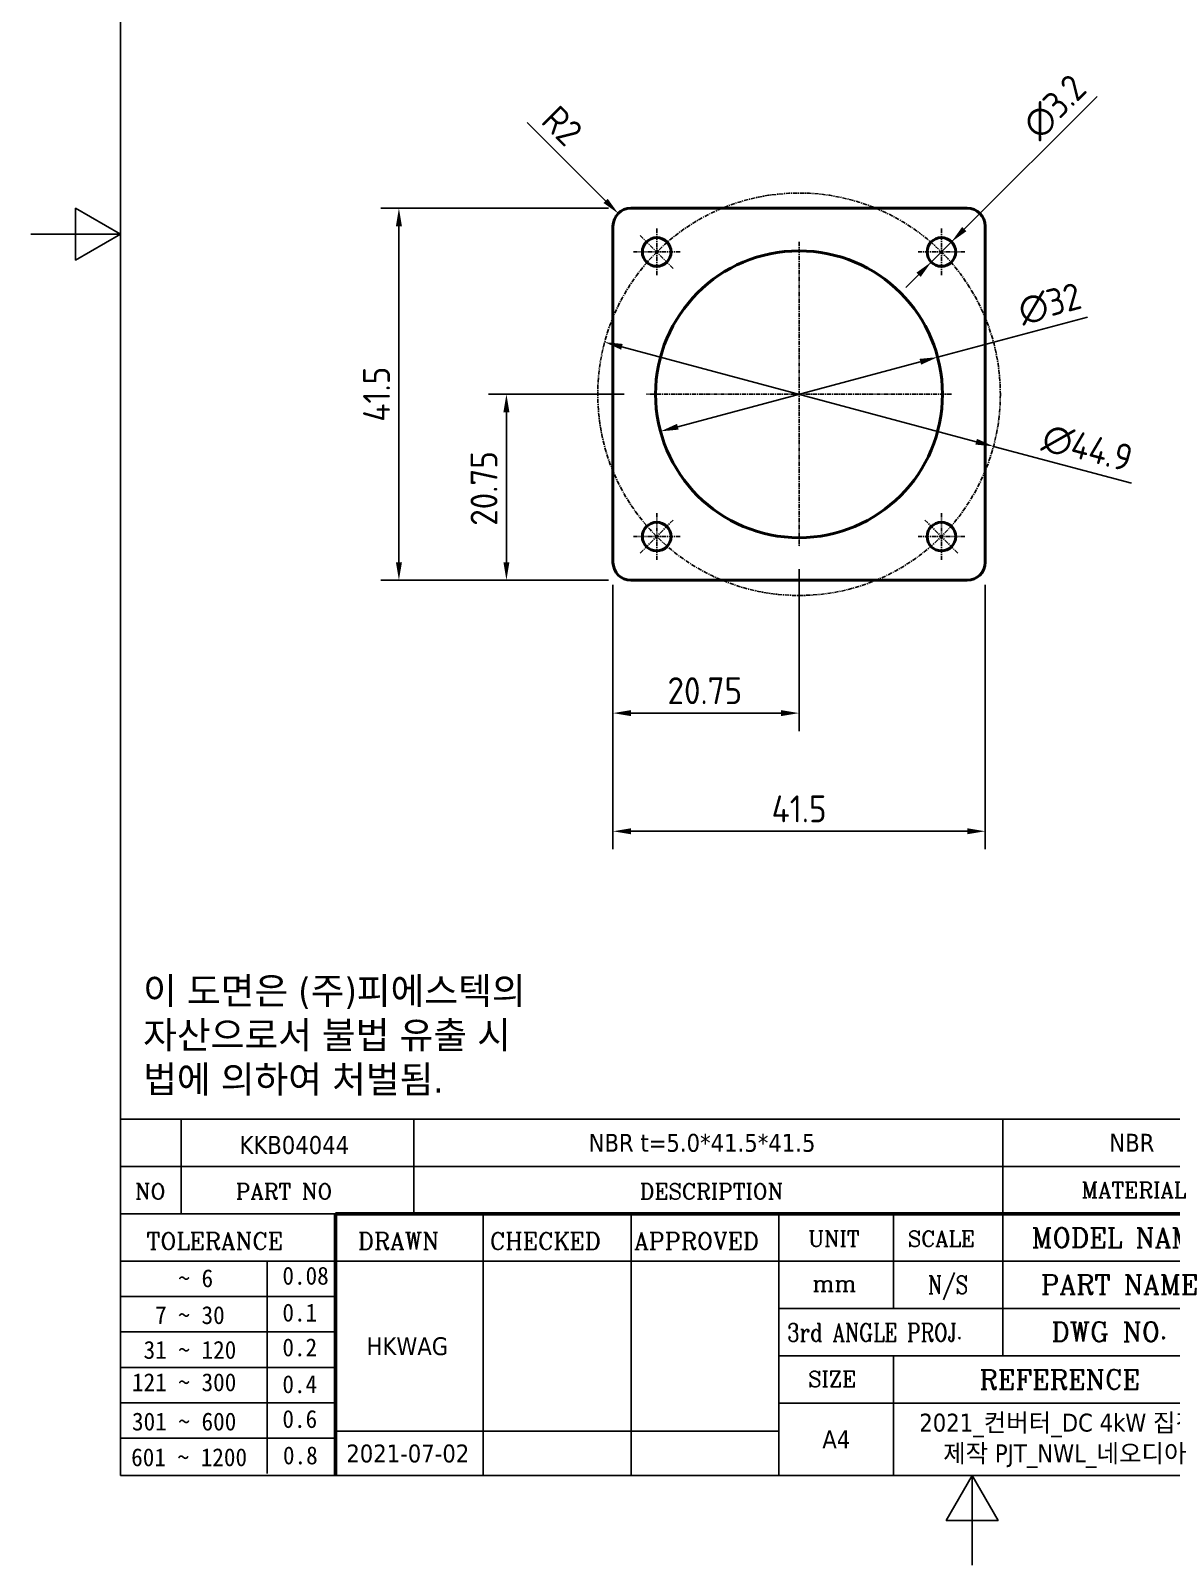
# Model space of a CAD drawing. Header units: millimetres. Extents: x 0 to 210, y 0 to 297.
# Drawn here: x 0 to 127.2, y 0 to 171.2 of the extents above; entities that cross this region are included whole.
import ezdxf
from ezdxf.enums import TextEntityAlignment as Align

# ---------------------------------------------------------------- set-up
doc = ezdxf.new("R2010")
doc.units = ezdxf.units.MM
doc.linetypes.add('CHAIN', pattern=[0.7087, 0.4724, -0.0591, 0.1181, -0.0591])
doc.layers.get('0').update_dxf_attribs({"color": 3, "lineweight": 25, "true_color": 0x00ff00})
for name, color, linetype, lineweight, true_color in [('가시적인 것(ISO)', 3, 'Continuous', 40, 0x00ff00), ('기호(ISO)', 5, 'Continuous', 25, 0x0000ff), ('제목(ISO)', 5, 'Continuous', 50, 0x0000ff), ('중심 표식(ISO)', 1, 'Continuous', 25, 0xff0000), ('중심선(ISO)', 1, 'Continuous', 25, 0xff0000), ('치수(ISO)', 2, 'Continuous', 25, 0xffff00)]:
    doc.layers.add(name, color=color, linetype=linetype, lineweight=lineweight, true_color=true_color)
doc.layers.add('경계(ISO)', color=7, linetype='Continuous', lineweight=25)
doc.styles.add('HAN_291', font='')
doc.styles.add('RC_284', font='ROMANC.shx')
doc.styles.add('RC_287', font='ROMANC.shx')
doc.styles.add('RC_292', font='ROMANC.shx')
doc.styles.add('문자 텍스트_PSTEK_POSCO', font='isocp.shx')
doc.styles.add('치수 텍스트_PSTEK_POSCO', font='isocp.shx')
doc.styles.add('텍스트 스타일198', font='tahoma.ttf')
doc.styles.add('텍스트 스타일333', font='ROMANC.shx', dxfattribs={"width": 0.800000011920929})
doc.styles.get('HAN_291').set_extended_font_data('GulimChe')
doc.dimstyles.new('치수_PSTEK_POSCO', dxfattribs={"dimtxt": 3, "dimasz": 2, "dimexe": 2, "dimexo": 2.5, "dimgap": 1, "dimtad": 1, "dimrnd": 1e-08, "dimdsep": 46, "dimtxsty": '치수 텍스트_PSTEK_POSCO', "dimcen": 0.09, "dimdle": 10, "dimclrd": 7, "dimclre": 7, "dimclrt": 2, "dimadec": 1, "dimazin": 2, "dimtfac": 1, "dimtmove": 0, "dimatfit": 3, "dimfxl": 1, "dimtolj": 1, "dimlwd": -1, "dimlwe": -1, "dimarcsym": 0})

# ---------------------------------------------------------------- blocks, each defined once
blk = doc.blocks.new('경계 Default Border')
at = {"layer": '경계(ISO)', "flags": 128}
for points in [[(10, 10), (10, 287.0000076293945), (200, 287.0000076293945), (200, 10), (10, 10)], [(0, 148.5000038146973), (10, 148.5000038146973), (5, 151.3867473602295), (5, 145.6132507324219), (10, 148.5000038146973)], [(105, 0), (105, 10), (102.1132469177246, 5), (107.8867530822754, 5), (105, 10)]]:
    blk.add_lwpolyline(points, dxfattribs=at)
blk = doc.blocks.new('제목 블록 PSTEK')
at = {"color": 180, "true_color": 0x3f00ff}
for p, q in [((182.475792979055, 11.79100474011392), (182.4757929790549, 51.56524660363496)), ((182.4757929790549, 51.56524660363496), (372.4757929537551, 51.56524660363496)), ((189.2651435055721, 51.56524660363496), (189.2651435055722, 41.00524660363494)), ((215.2152739891528, 41.00524660363494), (215.2152739891528, 51.56524660363496)), ((280.8758854511282, 51.56524660363496), (280.8758854511282, 41.00524660363494)), ((182.475792979055, 46.2852466036349), (372.4757929537551, 46.28524660363492)), ((182.475792979055, 41.00524660363493), (206.451475290024, 41.00524660363493)), ((222.9401812389276, 11.79100474011392), (222.9401812389276, 41.00524660363494)), ((239.4288871878316, 11.79100474011392), (239.4288871878316, 41.00524660363494)), ((255.9175931367356, 11.79100474011392), (255.9175931367356, 41.00524660363494)), ((268.6918866058747, 41.00524660363494), (268.6918866058747, 30.44524660363498)), ((280.8758854511282, 41.00524660363494), (280.8758854511282, 25.16524660363502)), ((182.475792979055, 35.72524660363497), (206.451475290024, 35.72524660363497)), ((198.8621818849491, 12.02524660363491), (198.8621818849491, 35.72524660363497)), ((206.451475290024, 35.72524660363497), (372.4757929537551, 35.72524660363497)), ((182.475792979055, 31.77524660363492), (206.451475290024, 31.77524660363492)), ((255.917593136736, 30.44524660363498), (372.4757929537552, 30.44524660363501)), ((182.475792979055, 27.82524660363487), (206.451475290024, 27.82524660363487)), ((255.9175931367359, 25.16524660363502), (372.4757929537552, 25.165246603635)), ((268.6918866058744, 25.16524660363502), (268.6918866058744, 11.79100474011392)), ((182.475792979055, 23.87524660363505), (206.451475290024, 23.87524660363505)), ((182.475792979055, 19.92524660363478), (206.451475290024, 19.92524660363478)), ((255.9175931367359, 19.88524660363481), (310.0881549537553, 19.88524660363481)), ((182.475792979055, 15.97524660363496), (206.451475290024, 15.97524660363496)), ((206.451475290024, 16.74100474011396), (255.9175931367359, 16.74100474011396)), ((182.475792979055, 11.79100474011392), (372.4757929537551, 11.79100474011389))]:
    blk.add_line(p, q, dxfattribs=at)
at = {"color": 7, "lineweight": 50}
for p, q in [((206.4514752900237, 11.79100474011392), (206.4514752900237, 41.00524660363494)), ((206.451475290024, 41.00524660363494), (372.4757929537551, 41.00524660363496))]:
    blk.add_line(p, q, dxfattribs=at)
at = {"layer": '제목(ISO)', "lineweight": 18}
blk.add_line((182.475792979055, 35.72500474011393), (182.475792979055, 11.79100474011392), dxfattribs=at)
at = {"color": 2, "true_color": 0xffff00, "style": 'RC_284'}
blk.add_text('MATERIAL', height=1.742399930953979, dxfattribs=at).set_placement((295.4820202024417, 43.64524660363492), align=Align.MIDDLE_CENTER)
at = {"color": 2, "true_color": 0xffff00}
for s, height, style, p in [('NO', 1.742399930953979, 'RC_284', (184.135398793432, 42.62317362549192)), ('PART NO', 1.742399930953979, 'RC_284', (195.3359407378685, 42.62317362549192)), ('DESCRIPTION', 1.742399930953979, 'RC_284', (240.4025565652523, 42.62317362549192)), ('MODEL NAME', 2.178000062704086, 'RC_292', (284.096330289083, 37.25462520371384)), (' TOLERANCE', 1.899999976158142, 'RC_287', (184.0872874387979, 37.00893196870329)), ('DRAWN', 1.899999976158142, 'RC_287', (208.9766620976279, 37.00893196870329)), ('CHECKED', 1.899999976158142, 'RC_287', (223.6856844514997, 37.00893196870329)), ('APPROVED', 1.899999976158142, 'RC_287', (239.7795453577791, 37.00893196870329)), ('UNIT', 1.742399930953979, 'RC_284', (259.1652673287452, 37.34317362549218)), ('SCALE', 1.742399930953979, 'RC_284', (270.2934779252897, 37.34317362549218)), ('    ~ 6', 2.000000029802322, 'HAN_291', (183.7721304966814, 32.8176515608431)), ('0.08', 2.000000029802322, 'HAN_291', (200.5467345600617, 33.09873600004101)), ('mm', 1.742399930953979, 'RC_284', (259.6505418159997, 32.3543089683787)), ('PART NAME', 2.178000062704086, 'RC_292', (285.1416959765849, 32.03045329421792)), ('0.1', 2.000000029802322, 'HAN_291', (200.5467345600617, 28.98646558742206)), ('  7 ~ 30', 2.000000029802322, 'HAN_291', (183.7721304966814, 28.70538114822415)), (' DWG NO.', 2.178000062704086, 'RC_292', (284.8124284083233, 26.75045329421772)), (' 31 ~ 120', 2.000000029802322, 'HAN_291', (183.7721304966814, 24.82628181916237)), ('0.2', 2.000000029802322, 'HAN_291', (200.5467345600617, 25.10736625836028)), ('121 ~ 300', 2.000000029802322, 'HAN_291', (183.7721304966814, 21.21401206133254)), ('0.4', 2.000000029802322, 'HAN_291', (200.5467345600617, 20.99509650053045)), ('SIZE', 1.742399930953979, 'RC_284', (259.1652673287452, 21.69497768947366)), ('REFERENCE', 2.178000062704086, 'RC_292', (278.2741065029841, 21.43214925458022)), ('0.6', 2.000000029802322, 'HAN_291', (200.5467345600617, 17.11599717146868)), ('301 ~ 600', 2.000000029802322, 'HAN_291', (183.7721304966814, 16.83491273227077)), ('601 ~ 1200', 2.000000029802322, 'HAN_291', (183.6802025156883, 12.84759660881125)), ('0.8', 2.000000029802322, 'HAN_291', (200.6097246063884, 13.05732192299702))]:
    blk.add_text(s, height=height, dxfattribs=dict(at, style=style)).set_placement(p)
at = {"color": 7, "style": '텍스트 스타일333', "width": 0.7999999523162842}
blk.add_text('N/S', height=2.000000029802322, dxfattribs=at).set_placement((274.7838860285014, 33.08524660363496), align=Align.MIDDLE_CENTER)
at = {"color": 2, "true_color": 0xffff00, "style": '텍스트 스타일333', "width": 0.7999999523162842}
blk.add_text('3rd ANGLE PROJ.', height=2.000000029802322, dxfattribs=at).set_placement((256.8430306642954, 26.76148381654429))
at = {"layer": '제목(ISO)', "color": 7, "style": '텍스트 스타일198'}
for tag, p in [('부품_번호_001', (195.7688817100499, 47.68071419841495)), ('설명_001', (234.6991850970158, 47.92313016004889)), ('재질_001', (292.7761773320554, 47.92524658873383)), ("3._Q'TY_001", (312.7051684940307, 47.92188863680521)), ('질량\\P3;_001', (350.3046145979153, 48.1643332325385)), ('1._MODEL_NAME_001', (332.0304049806628, 37.36524659519486)), ('제목_001', (336.3979558886313, 32.12268535370653)), ('설계자_001', (209.9396160013646, 25.23446884679021)), ('부품_번호_001', (334.4281219632819, 26.80591818687283)), ('프로젝트_001', (271.5781103856521, 16.70760140974343)), ('작성_날짜_001', (207.6770236384131, 13.26600473167383)), ('시트_크기_001', (260.7634369704525, 14.8381256569732)), ('프로젝트_002', (274.2373147712887, 13.28105905531428))]:
    blk.add_attdef(tag, p, '', height=2.000000029802322, dxfattribs=at)
for tag, p in [('4._COLOR', (327.6805273250926, 48.92524660363493)), ('점검자', (231.1845342133799, 26.23312567187446)), ('엔지니어링_승인자', (247.673240162284, 26.23312567187446)), ('점검_날짜', (231.1845342133799, 14.26600474011394)), ('엔지니어링_승인_날짜', (247.6732401622839, 14.26600474011394))]:
    blk.add_attdef(tag, text='', height=2.000000029802322, dxfattribs=at).set_placement(p, align=Align.MIDDLE_CENTER)
blk = doc.blocks.new('*D22')
at = {"layer": 'Defpoints', "color": 0, "transparency": 16777216}
for p in [(41.06671152989264, 151.3870749311326), (66.94076907245419, 151.3870749311325), (66.94076907245417, 109.8870749311325)]:
    blk.add_point(p, dxfattribs=at)
at = {"layer": '치수(ISO)', "color": 7, "transparency": 16777216}
for p, q in [((64.44076907245419, 151.3870749311325), (39.06671152989264, 151.3870749311326)), ((41.06671152989262, 111.8870749311325), (41.06671152989264, 149.3870749311326)), ((64.44076907245417, 109.8870749311325), (39.06671152989262, 109.8870749311325))]:
    blk.add_line(p, q, dxfattribs=at)
for points in [[(40.7333781965593, 149.3870749311326), (41.40004486322597, 149.3870749311326), (41.06671152989264, 151.3870749311326)], [(40.73337819655929, 111.8870749311325), (41.40004486322596, 111.8870749311325), (41.06671152989262, 109.8870749311325)]]:
    blk.add_solid(points, dxfattribs=at)
at = {"layer": '치수(ISO)', "color": 2, "transparency": 16777216, "insert": (38.56671152989261, 127.5749428967766), "char_height": 3, "attachment_point": 4, "rotation": 90, "style": '치수 텍스트_PSTEK_POSCO'}
blk.add_mtext('\\A1;41.5', dxfattribs=at)
blk = doc.blocks.new('*D23')
at = {"layer": 'Defpoints', "color": 0, "transparency": 16777216}
for p in [(64.94076907245417, 111.8870749311325), (106.4407690724542, 111.8870749311325), (106.4407690724542, 81.88707493113255)]:
    blk.add_point(p, dxfattribs=at)
at = {"layer": '치수(ISO)', "color": 7, "transparency": 16777216}
for p, q in [((64.94076907245417, 109.3870749311325), (64.94076907245417, 79.88707493113255)), ((106.4407690724542, 109.3870749311325), (106.4407690724542, 79.88707493113255)), ((66.94076907245417, 81.88707493113255), (104.4407690724542, 81.88707493113255))]:
    blk.add_line(p, q, dxfattribs=at)
for points in [[(66.94076907245417, 82.22040826446587), (66.94076907245417, 81.55374159779922), (64.94076907245417, 81.88707493113255)], [(104.4407690724542, 82.22040826446587), (104.4407690724542, 81.55374159779922), (106.4407690724542, 81.88707493113255)]]:
    blk.add_solid(points, dxfattribs=at)
at = {"layer": '치수(ISO)', "color": 2, "transparency": 16777216, "insert": (82.62863703809823, 84.38707493113255), "char_height": 3, "attachment_point": 4, "style": '치수 텍스트_PSTEK_POSCO'}
blk.add_mtext('\\A1;41.5', dxfattribs=at)
blk = doc.blocks.new('*D24')
at = {"layer": 'Defpoints', "color": 0, "transparency": 16777216}
for p in [(102.6971399223528, 147.6434457810307), (100.4343982225556, 145.3807040812342)]:
    blk.add_point(p, dxfattribs=at)
at = {"layer": '치수(ISO)', "color": 7, "transparency": 16777216}
for p, q in [((104.1113534847261, 149.0576593434037), (118.9213744732073, 163.8676803318806)), ((100.4343982225556, 145.3807040812342), (102.6971399223528, 147.6434457810307)), ((99.02018466018228, 143.9664905188613), (97.60597109780898, 142.5522769564884))]:
    blk.add_line(p, q, dxfattribs=at)
for points in [[(103.8756512243306, 149.2933616037992), (104.3470557451216, 148.8219570830081), (102.6971399223528, 147.6434457810307)], [(98.7844823997868, 144.2021927792569), (99.25588692057777, 143.7307882584658), (100.4343982225556, 145.3807040812342)]]:
    blk.add_solid(points, dxfattribs=at)
at = {"layer": '치수(ISO)', "color": 2, "transparency": 16777216, "insert": (111.4398506620573, 159.9221080094096), "char_height": 3, "attachment_point": 4, "rotation": 44.99999999999173, "style": '치수 텍스트_PSTEK_POSCO'}
blk.add_mtext('\\A1;∅3.2', dxfattribs=at)
blk = doc.blocks.new('*D25')
at = {"layer": 'Defpoints', "color": 0, "transparency": 16777216}
for p in [(101.1455822930795, 134.7781796527721), (70.23595585182889, 126.4959702094929)]:
    blk.add_point(p, dxfattribs=at)
at = {"layer": '치수(ISO)', "color": 7, "transparency": 16777216}
for p, q in [((101.1455822930795, 134.7781796527721), (117.8417081636207, 139.2518930965112)), ((72.16780750440705, 127.0136082996978), (99.2137306405013, 134.2605415625671))]:
    blk.add_line(p, q, dxfattribs=at)
for points in [[(99.12745762546714, 134.5825168379968), (99.30000365553545, 133.9385662871374), (101.1455822930795, 134.7781796527721)], [(72.0815344893729, 127.3355835751275), (72.2540805194412, 126.6916330242681), (70.23595585182889, 126.4959702094929)]]:
    blk.add_solid(points, dxfattribs=at)
at = {"layer": '치수(ISO)', "color": 2, "transparency": 16777216, "insert": (110.2590655665713, 139.808626278949), "char_height": 3, "attachment_point": 4, "rotation": 14.999999999997334, "style": '치수 텍스트_PSTEK_POSCO'}
blk.add_mtext('\\A1;∅32', dxfattribs=at)
blk = doc.blocks.new('*D26')
at = {"layer": 'Defpoints', "color": 0, "transparency": 16777216}
for p in [(64.00511578737593, 136.4477282162093), (107.3764223575324, 124.8264216460556)]:
    blk.add_point(p, dxfattribs=at)
at = {"layer": '치수(ISO)', "color": 7, "transparency": 16777216}
for p, q in [((65.93696743995409, 135.9300901260044), (105.4445707049543, 125.3440597362606)), ((107.3764223575324, 124.8264216460556), (122.7610228767559, 120.7041303610551))]:
    blk.add_line(p, q, dxfattribs=at)
for points in [[(66.02324045498825, 136.2520654014341), (65.85069442491994, 135.6081148505747), (64.00511578737593, 136.4477282162093)], [(105.5308437199884, 125.6660350116903), (105.3582976899201, 125.0220844608309), (107.3764223575324, 124.8264216460556)]]:
    blk.add_solid(points, dxfattribs=at)
at = {"layer": '치수(ISO)', "color": 2, "transparency": 16777216, "insert": (112.9617947597628, 125.9180160724764), "char_height": 3, "attachment_point": 4, "rotation": 345.0000000000029, "style": '치수 텍스트_PSTEK_POSCO'}
blk.add_mtext('\\A1;∅44.9', dxfattribs=at)
blk = doc.blocks.new('*D27')
at = {"layer": 'Defpoints', "color": 0, "transparency": 16777216}
for p in [(53.05475838127263, 130.6370749311326), (68.69076907245419, 130.6370749311325), (66.94076907245417, 109.8870749311325)]:
    blk.add_point(p, dxfattribs=at)
at = {"layer": '치수(ISO)', "color": 7, "transparency": 16777216}
for p, q in [((66.19076907245419, 130.6370749311325), (51.05475838127263, 130.6370749311326)), ((53.05475838127262, 111.8870749311325), (53.05475838127263, 128.6370749311326)), ((64.44076907245417, 109.8870749311325), (51.05475838127262, 109.8870749311325))]:
    blk.add_line(p, q, dxfattribs=at)
for points in [[(52.72142504793929, 128.6370749311326), (53.38809171460596, 128.6370749311326), (53.05475838127263, 130.6370749311326)], [(52.72142504793928, 111.8870749311325), (53.38809171460596, 111.8870749311325), (53.05475838127262, 109.8870749311325)]]:
    blk.add_solid(points, dxfattribs=at)
at = {"layer": '치수(ISO)', "color": 2, "transparency": 16777216, "insert": (50.55446310568205, 115.9618523455955), "char_height": 3, "attachment_point": 4, "rotation": 90, "style": '치수 텍스트_PSTEK_POSCO'}
blk.add_mtext('\\A1;20.75', dxfattribs=at)
blk = doc.blocks.new('*D28')
at = {"layer": 'Defpoints', "color": 0, "transparency": 16777216}
for p in [(85.69076907245419, 113.6370749311325), (64.94076907245417, 111.8870749311325), (85.69076907245419, 95.06840452135579)]:
    blk.add_point(p, dxfattribs=at)
at = {"layer": '치수(ISO)', "color": 7, "transparency": 16777216}
for p, q in [((85.69076907245419, 111.1370749311325), (85.69076907245419, 93.06840452135579)), ((64.94076907245417, 109.3870749311325), (64.94076907245417, 93.06840452135579)), ((66.94076907245417, 95.06840452135579), (83.69076907245419, 95.06840452135579))]:
    blk.add_line(p, q, dxfattribs=at)
for points in [[(66.94076907245417, 95.40173785468912), (66.94076907245417, 94.73507118802246), (64.94076907245417, 95.06840452135579)], [(83.69076907245419, 95.40173785468912), (83.69076907245419, 94.73507118802246), (85.69076907245419, 95.06840452135579)]]:
    blk.add_solid(points, dxfattribs=at)
at = {"layer": '치수(ISO)', "color": 2, "transparency": 16777216, "insert": (71.01554648691712, 97.56869979694633), "char_height": 3, "attachment_point": 4, "style": '치수 텍스트_PSTEK_POSCO'}
blk.add_mtext('\\A1;20.75', dxfattribs=at)
blk = doc.blocks.new('*D30')
at = {"layer": 'Defpoints', "color": 0, "transparency": 16777216}
for p in [(65.52655551008061, 150.801288493505), (66.940769072454, 149.3870749311321)]:
    blk.add_point(p, dxfattribs=at)
at = {"layer": '치수(ISO)', "color": 7, "transparency": 16777216}
blk.add_line((55.36287190932502, 160.9649720942566), (64.11234194770725, 152.2155020558778), dxfattribs=at)
blk.add_solid([(64.34804420810273, 152.4512043162733), (63.87663968731178, 151.9797997954822), (65.52655551008061, 150.801288493505)], dxfattribs=at)
at = {"layer": '치수(ISO)', "color": 2, "transparency": 16777216, "insert": (57.83795443485014, 162.0258410574093), "char_height": 3, "attachment_point": 4, "rotation": 315.00000000001125, "style": '치수 텍스트_PSTEK_POSCO'}
blk.add_mtext('\\A1;R2', dxfattribs=at)

msp = doc.modelspace()

# ---------------------------------------------------------------- linework, layer by layer
at = {"layer": '가시적인 것(ISO)'}
for p, q in [((104.4407690724542, 151.3870749311325), (66.94076907245419, 151.3870749311325)), ((64.94076907245419, 149.3870749311325), (64.94076907245417, 111.8870749311325)), ((106.4407690724542, 111.8870749311325), (106.4407690724542, 149.3870749311325)), ((66.94076907245419, 109.8870749311325), (104.4407690724542, 109.8870749311325))]:
    msp.add_line(p, q, dxfattribs=at)
for centre, radius in [((69.8157690724542, 146.5120749311325), 1.6), ((101.5657690724542, 146.5120749311325), 1.6), ((85.69076907245419, 130.6370749311325), 16), ((69.81576907245417, 114.7620749311325), 1.6), ((101.5657690724542, 114.7620749311325), 1.6)]:
    msp.add_circle(centre, radius, dxfattribs=at)
for centre, radius, start, end in [((66.94076907245419, 149.3870749311325), 2.000000000000015, 90, 180), ((104.4407690724542, 149.3870749311325), 1.999999999999984, 0, 90), ((66.94076907245419, 111.8870749311325), 2.000000000000024, 180, 269.9999999999997), ((104.4407690724542, 111.8870749311325), 2.000000000000004, 270, 0)]:
    msp.add_arc(centre, radius, start, end, dxfattribs=at)
at = {"layer": '중심 표식(ISO)', "linetype": 'CHAIN'}
for p, q in [((69.81576907245419, 149.1120749311325), (69.81576907245419, 143.9120749311325)), ((101.5657690724542, 149.1120749311325), (101.5657690724542, 143.9120749311325)), ((71.65424670353921, 144.6735973000475), (67.97729144136916, 148.3505525622176)), ((85.69076907245419, 147.6370749311325), (85.69076907245419, 113.6370749311325)), ((103.4042467035392, 148.3505525622175), (99.72729144136918, 144.6735973000475)), ((72.41576907245418, 146.5120749311325), (67.2157690724542, 146.5120749311325)), ((104.1657690724542, 146.5120749311325), (98.9657690724542, 146.5120749311325)), ((102.6907690724542, 130.6370749311325), (68.69076907245419, 130.6370749311325)), ((67.97729144136915, 112.9235973000475), (71.6542467035392, 116.6005525622175)), ((69.81576907245417, 117.3620749311325), (69.81576907245417, 112.1620749311325)), ((103.4042467035392, 112.9235973000475), (99.72729144136915, 116.6005525622175)), ((101.5657690724542, 117.3620749311325), (101.5657690724542, 112.1620749311325)), ((72.41576907245417, 114.7620749311325), (67.21576907245418, 114.7620749311325)), ((104.1657690724542, 114.7620749311325), (98.96576907245418, 114.7620749311325))]:
    msp.add_line(p, q, dxfattribs=at)
at = {"layer": '중심선(ISO)', "linetype": 'CHAIN'}
msp.add_circle((85.69076907245419, 130.6370749311325), 22.45064030267289, dxfattribs=at)

# ---------------------------------------------------------------- block references
msp.add_blockref('경계 Default Border', (0, 0))
ref = msp.add_blockref('제목 블록 PSTEK', (-172.4757929537552, -1.791004740113895))
ref.add_attrib('설계자_001', 'HKWAG', (37.4638230476094, 23.44346410667632), dxfattribs={"layer": '제목(ISO)', "color": 7, "height": 2.000000029802322, "style": '텍스트 스타일198'})
ref.add_attrib('프로젝트_001', '2021_컨버터_DC 4kW 집진기', (99.1023174318969, 14.91659666962954), dxfattribs={"layer": '제목(ISO)', "color": 7, "height": 2.000000029802322, "style": '텍스트 스타일198'})
ref.add_attrib('시트_크기_001', 'A4', (88.28764401669724, 13.04712091685931), dxfattribs={"layer": '제목(ISO)', "color": 7, "height": 2.000000029802322, "style": '텍스트 스타일198'})
ref.add_attrib('작성_날짜_001', '2021-07-02', (35.20123068465794, 11.47499999155994), dxfattribs={"layer": '제목(ISO)', "color": 7, "height": 2.000000029802322, "style": '텍스트 스타일198'})
ref.add_attrib('재질_001', 'NBR', (120.3003843783003, 46.13424184861994), dxfattribs={"layer": '제목(ISO)', "color": 7, "height": 2.000000029802322, "style": '텍스트 스타일198'})
ref.add_attrib('설명_001', 'NBR t=5.0*41.5*41.5', (62.22339214326063, 46.132125419935), dxfattribs={"layer": '제목(ISO)', "color": 7, "height": 2.000000029802322, "style": '텍스트 스타일198'})
ref.add_attrib('부품_번호_001', 'KKB04044', (23.29308875629476, 45.88970945830106), dxfattribs={"layer": '제목(ISO)', "color": 7, "height": 2.000000029802322, "style": '텍스트 스타일198'})
ref.add_attrib('프로젝트_002', '제작 PJT_NWL_네오디아', (101.7615218175335, 11.49005431520039), dxfattribs={"layer": '제목(ISO)', "color": 7, "height": 2.000000029802322, "style": '텍스트 스타일198'})

# ---------------------------------------------------------------- texts
at = {"layer": '기호(ISO)', "color": 7, "insert": (12.5345017592702, 58.99349659427185), "char_height": 3.00000011920929, "width": 60.84077827472761, "attachment_point": 4, "line_spacing_factor": 0.9878842234611511, "style": '문자 텍스트_PSTEK_POSCO'}
msp.add_mtext('{\\fTahoma|b0|i0;\\H3.0000;이 도면은 (주)피에스텍의\\P자산으로서 불법 유출 시 \\P법에 의하여 처벌됨.}', dxfattribs=at)

# ---------------------------------------------------------------- dimensions: what is measured, and where the dimension line sits
at = {"layer": '치수(ISO)', "color": 7}
for p1, p2, override, picture, middle in [((100.4343982225556, 145.3807040812342), (102.6971399223528, 147.6434457810307), {"dimdec": 2, "dimlfac": 1.00000000000003, "dimtp": 0, "dimtm": -0, "dimtdec": 2, "dimatfit": 2}, '*D24', (115.7110470492083, 160.6573529078823)), ((70.23595585182889, 126.4959702094929), (101.1455822930795, 134.7781796527721), {"dimdec": 2, "dimlfac": 1, "dimtp": 0, "dimtm": -0, "dimtdec": 2, "dimatfit": 2}, '*D25', (113.8909859698028, 138.1933002751581)), ((64.00511578737593, 136.4477282162093), (107.3764223575324, 124.8264216460556), {"dimdec": 2, "dimlfac": 1, "dimtp": 0, "dimtm": -0, "dimtdec": 2, "dimatfit": 2}, '*D26', (117.0549220987367, 122.2330754564556))]:
    dim = msp.add_diameter_dim_2p(p1=p1, p2=p2, dimstyle='치수_PSTEK_POSCO', override=override, dxfattribs=at)
    dim.commit()
    dim.dimension.update_dxf_attribs({"geometry": picture, "text_midpoint": middle, "dimtype": 163})
dim = msp.add_radius_dim(center=(66.940769072454, 149.3870749311321), mpoint=(65.52655551008061, 150.801288493505), dimstyle='치수_PSTEK_POSCO', override={"dimdec": 2, "dimcen": 0, "dimtp": 0, "dimtm": -0, "dimtdec": 2, "dimtofl": 0}, dxfattribs=at)
dim.commit()
dim.dimension.update_dxf_attribs({"geometry": '*D30', "text_midpoint": (57.40647314436627, 158.9213708592161), "dimtype": 164})
for base, p1, p2, angle, picture, middle in [((41.06671152989264, 151.3870749311326), (66.94076907245417, 109.8870749311325), (66.94076907245419, 151.3870749311325), 90, '*D22', (41.06671152989261, 130.6370749311325)), ((53.05475838127263, 130.6370749311326), (66.94076907245417, 109.8870749311325), (68.69076907245419, 130.6370749311325), 90, '*D27', (53.05475838127261, 120.2620749311325)), ((85.69076907245419, 95.06840452135579), (64.94076907245417, 111.8870749311325), (85.69076907245419, 113.6370749311325), 180, '*D28', (75.31576907245419, 95.06840452135579)), ((106.4407690724542, 81.88707493113255), (64.94076907245417, 111.8870749311325), (106.4407690724542, 111.8870749311325), 180, '*D23', (85.6907690724542, 81.88707493113255))]:
    dim = msp.add_linear_dim(base=base, p1=p1, p2=p2, angle=angle, dimstyle='치수_PSTEK_POSCO', override={"dimdec": 2, "dimtp": 0, "dimtm": -0, "dimtdec": 2, "dimtofl": 0, "dimatfit": 1}, dxfattribs=at)
    dim.commit()
    dim.dimension.update_dxf_attribs({"geometry": picture, "text_midpoint": middle, "dimtype": 160})

doc.saveas('drawing.dxf')
